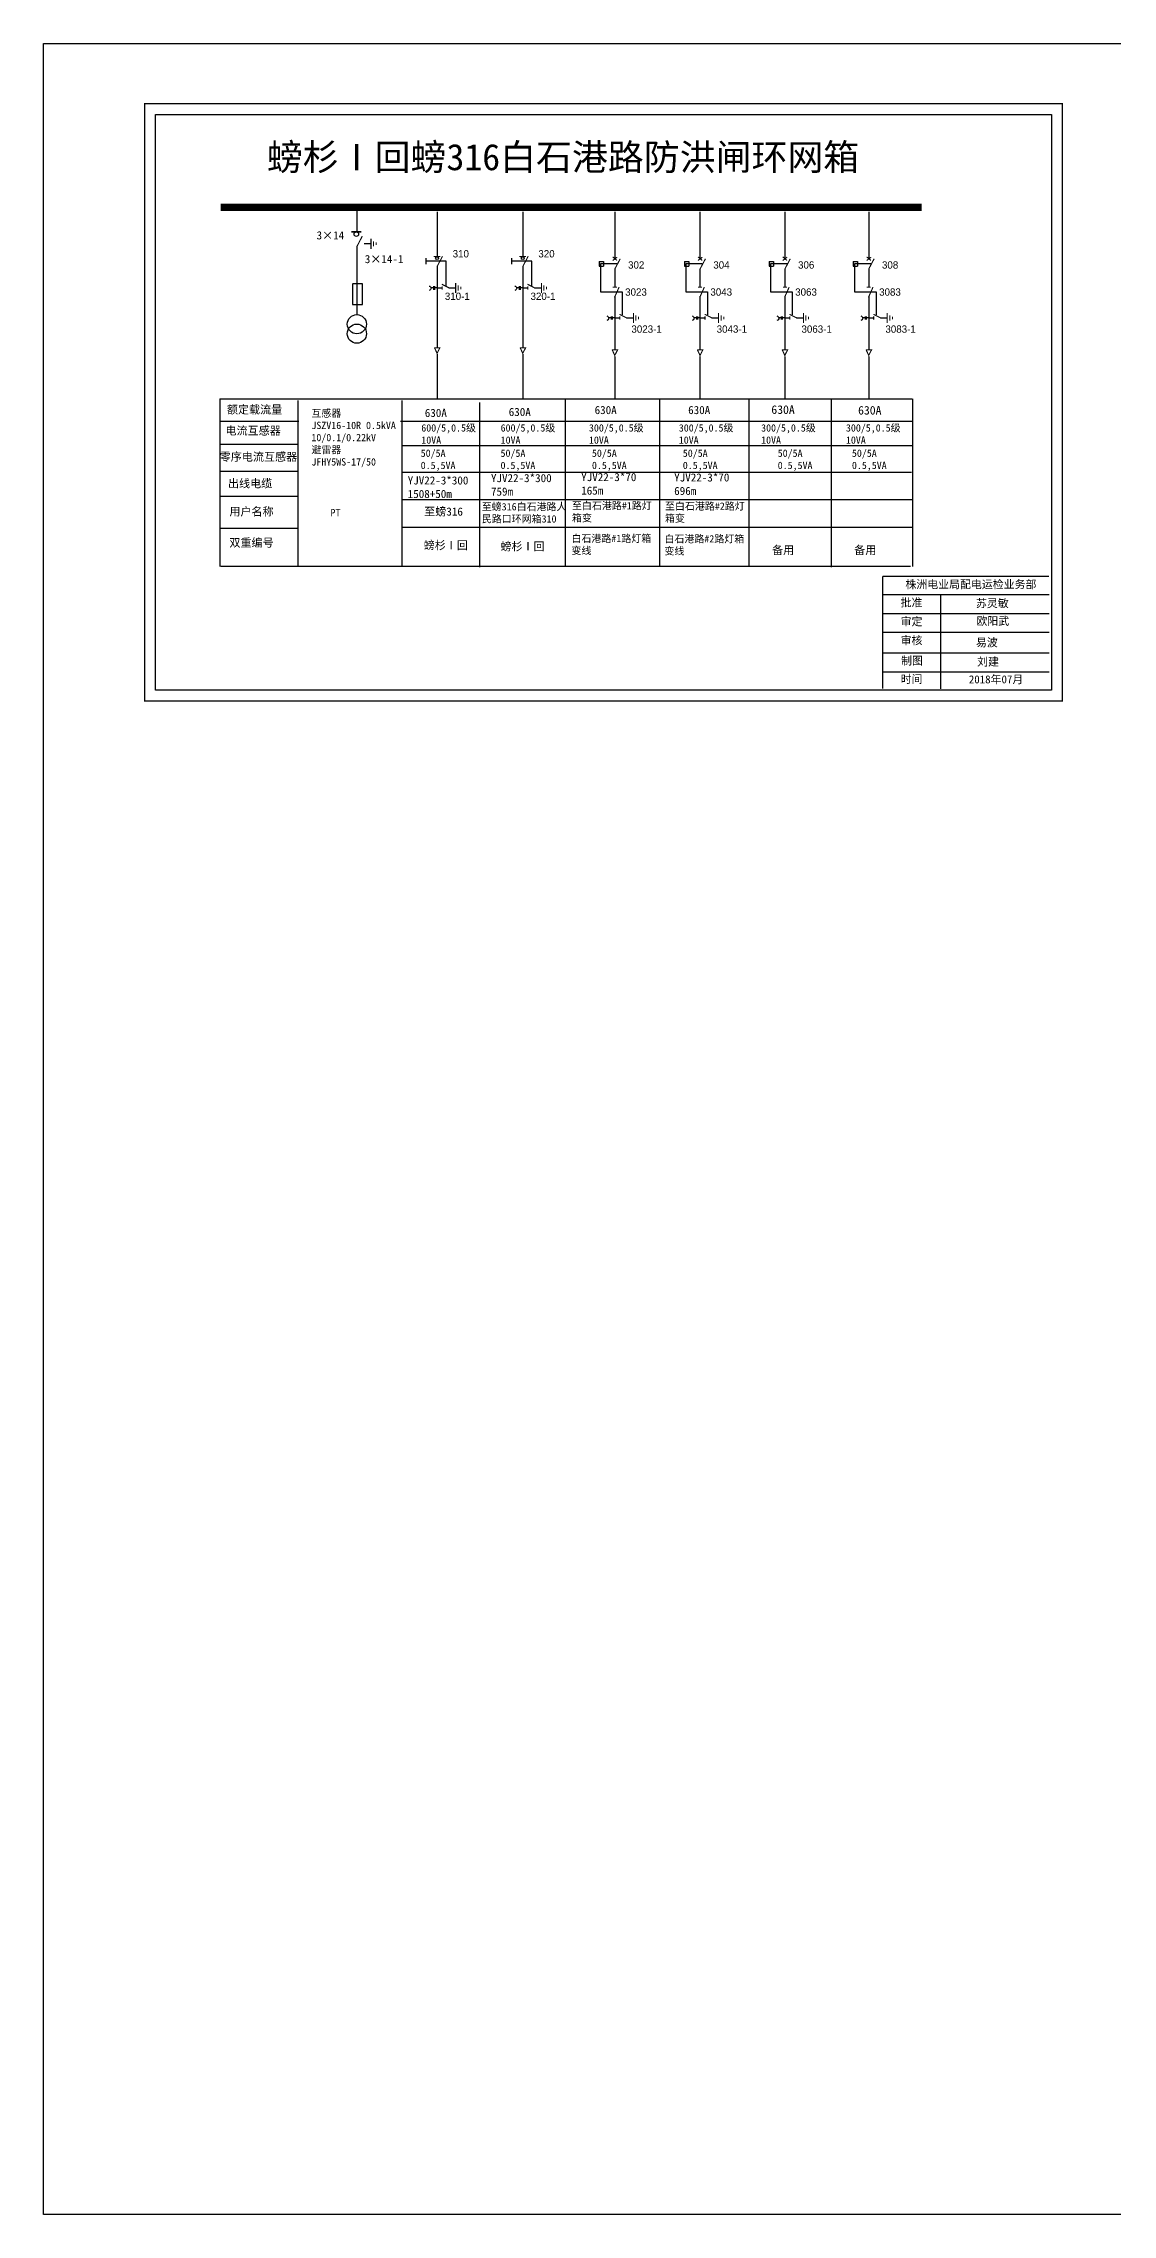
# Model space of a CAD drawing. Extents: x -194 to 226, y -192 to 105.
# Drawn here: x -194.2 to -48, y -191.9 to 105.1 of the extents above; entities that cross this region are included whole.
import ezdxf

# ---------------------------------------------------------------- set-up
doc = ezdxf.new("R2010")
doc.units = 0
doc.header["$LTSCALE"] = 0.774411
for name, pattern in [('ACAD_ISO02W100', [15, 12, -3]), ('CENTER', [50.8, 31.75, -6.35, 6.35, -6.35]), ('DASHED', [0.45, 0.3, -0.15])]:
    doc.linetypes.add(name, pattern=pattern)
doc.layers.get('0').update_dxf_attribs({"linetype": 'CONTINUOUS'})
doc.layers.add('2', color=7, linetype='CONTINUOUS')
doc.styles.add('hztxt_txtstyle_0.00_0_0', font='simkai.ttf')
doc.styles.add('hztxt_txtstyle_1.80_0_0', font='', dxfattribs={"height": 1.8, "bigfont": 'hztxt.shx'})
doc.styles.add('hztxt_txtstyle_2.70_0_0', font='simkai.ttf', dxfattribs={"height": 2.7})
doc.styles.add('STYLE1', font='txt.shx', dxfattribs={"height": 2.6})
doc.styles.add('字体', font='', dxfattribs={"height": 2.5})
doc.styles.get('hztxt_txtstyle_1.80_0_0').set_extended_font_data('hztxt')
doc.styles.get('字体').set_extended_font_data('SimSun')

# ---------------------------------------------------------------- blocks, each defined once
blk = doc.blocks.new('JD')
for points in [[(-2, 0.2), (-2, -0.2), (2, 0.2), (2, -0.2)], [(1, -1.2), (1, -0.8), (-1, -1.2), (-1, -0.8)], [(-0.5, -1.8), (-0.5, -2.2), (0.5, -1.8), (0.5, -2.2)]]:
    blk.add_trace(points)

msp = doc.modelspace()

# ---------------------------------------------------------------- linework, layer by layer
for p, q in [((-194.22, 105.09), (225.78, 105.09)), ((-194.22, -191.91), (-194.22, 105.09)), ((225.78, -191.91), (-194.22, -191.91))]:
    msp.add_line(p, q)
at = {"color": 0}
for p, q in [((-151.37, 82.66), (-151.37, 79.37)), ((-140.39, 82.06), (-140.39, 75.95)), ((-128.67, 82.06), (-128.67, 75.95)), ((-116.08, 82.03), (-116.08, 75.61)), ((-104.42, 82.03), (-104.42, 75.61)), ((-92.82, 82.03), (-92.82, 75.61)), ((-81.35, 82.03), (-81.35, 75.61)), ((-151.35, 77.34), (-151.35, 68.01)), ((-150.37, 77.71), (-149.43, 77.71)), ((-140.39, 74.59), (-140.39, 63.48)), ((-128.67, 74.59), (-128.67, 63.48)), ((-118.21, 75.26), (-117.61, 75.26)), ((-118.21, 75.26), (-118.21, 74.6)), ((-118.21, 74.6), (-117.61, 74.6)), ((-117.61, 75.26), (-117.61, 74.6)), ((-106.55, 75.26), (-105.95, 75.26)), ((-106.55, 75.26), (-106.55, 74.6)), ((-106.55, 74.6), (-105.95, 74.6)), ((-105.95, 75.26), (-105.95, 74.6)), ((-94.95, 75.26), (-94.35, 75.26)), ((-94.95, 75.26), (-94.95, 74.6)), ((-94.95, 74.6), (-94.35, 74.6)), ((-94.35, 75.26), (-94.35, 74.6)), ((-83.48, 75.26), (-82.88, 75.26)), ((-83.48, 75.26), (-83.48, 74.6)), ((-83.48, 74.6), (-82.88, 74.6)), ((-82.88, 75.26), (-82.88, 74.6)), ((-140.39, 71.64), (-139.69, 71.64)), ((-138.79, 71.66), (-137.85, 71.66)), ((-128.67, 71.64), (-127.98, 71.64)), ((-127.07, 71.66), (-126.13, 71.66)), ((-116.08, 74.25), (-116.08, 71.77)), ((-104.42, 74.25), (-104.42, 71.77)), ((-92.82, 74.25), (-92.82, 71.77)), ((-81.35, 74.25), (-81.35, 71.77)), ((-116.08, 70.53), (-116.08, 63.23)), ((-104.42, 70.53), (-104.42, 63.23)), ((-92.82, 70.53), (-92.82, 63.23)), ((-81.35, 70.53), (-81.35, 63.23)), ((-116.08, 67.53), (-115.39, 67.53)), ((-114.49, 67.55), (-113.54, 67.55)), ((-104.42, 67.53), (-103.73, 67.53)), ((-102.83, 67.55), (-101.89, 67.55)), ((-92.82, 67.53), (-92.13, 67.53)), ((-91.23, 67.55), (-90.29, 67.55)), ((-81.35, 67.53), (-80.66, 67.53)), ((-79.75, 67.55), (-78.81, 67.55)), ((-159.31, 53.38), (-170.02, 53.38)), ((-159.35, 50.23), (-170.06, 50.23)), ((-159.35, 46.52), (-170.06, 46.52)), ((-159.39, 43.13), (-170.1, 43.13)), ((-159.35, 38.72), (-170.06, 38.72))]:
    msp.add_line(p, q, dxfattribs=at)
at = {"color": 0, "linetype": 'ACAD_ISO02W100'}
for p, q in [((-115.78, 74.92), (-118.02, 74.92)), ((-118.02, 74.92), (-118.02, 71.11)), ((-104.12, 74.92), (-106.36, 74.92)), ((-106.36, 74.92), (-106.36, 71.11)), ((-92.52, 74.92), (-94.76, 74.92)), ((-94.76, 74.92), (-94.76, 71.11)), ((-81.05, 74.92), (-83.29, 74.92)), ((-83.29, 74.92), (-83.29, 71.11)), ((-118.02, 71.11), (-115.06, 71.11)), ((-115.06, 71.11), (-115.06, 67.96)), ((-106.36, 71.11), (-103.41, 71.11)), ((-103.41, 71.11), (-103.41, 67.96)), ((-94.76, 71.11), (-91.81, 71.11)), ((-91.81, 71.11), (-91.81, 67.96)), ((-83.29, 71.11), (-80.33, 71.11)), ((-80.33, 71.11), (-80.33, 67.96))]:
    msp.add_line(p, q, dxfattribs=at)
at = {"color": 0, "linetype": 'CENTER'}
for p, q in [((-140.38, 62.59), (-140.38, 56.45)), ((-128.66, 62.59), (-128.66, 56.45)), ((-116.08, 62.25), (-116.08, 56.48)), ((-104.42, 62.25), (-104.42, 56.48)), ((-92.82, 62.25), (-92.82, 56.48)), ((-81.34, 62.25), (-81.34, 56.48))]:
    msp.add_line(p, q, dxfattribs=at)
at = {"color": 0, "linetype": 'Continuous'}
for p, q in [((-170.08, 56.46), (-75.42, 56.46)), ((-170.04, 33.52), (-170.04, 56.46)), ((-75.36, 56.45), (-75.36, 33.51)), ((-159.41, 56.22), (-159.41, 33.53)), ((-145.2, 56.22), (-145.2, 33.53)), ((-134.6, 55.96), (-134.6, 33.44)), ((-122.85, 56.42), (-122.85, 33.53)), ((-109.96, 56.42), (-109.96, 33.53)), ((-97.76, 56.41), (-97.76, 33.51)), ((-86.49, 56.33), (-86.49, 33.43)), ((-145.37, 53.4), (-75.38, 53.4)), ((-145.2, 50.1), (-75.36, 50.1)), ((-145.2, 46.42), (-75.48, 46.42)), ((-145.2, 42.69), (-75.29, 42.69)), ((-145.2, 38.9), (-75.38, 38.9)), ((-75.63, 33.52), (-169.96, 33.52)), ((-79.42, 29.72), (-56.67, 29.72)), ((-71.53, 29.72), (-71.53, 16.78)), ((-79.42, 27.12), (-56.67, 27.12)), ((-79.42, 24.53), (-56.67, 24.53)), ((-79.42, 21.7), (-56.67, 21.7)), ((-79.42, 19.11), (-56.67, 19.11))]:
    msp.add_line(p, q, dxfattribs=at)
at = {"color": 0, "linetype": 'Continuous', "const_width": 0.182}
msp.add_lwpolyline([(-180.37, 96.84), (-54.88, 96.84), (-54.88, 15.14), (-180.37, 15.14)], close=True, dxfattribs=at)
at = {"color": 0, "linetype": 'Continuous'}
msp.add_lwpolyline([(-178.89, 95.37), (-56.36, 95.37), (-56.36, 16.62), (-178.89, 16.62)], close=True, dxfattribs=at)
at = {"color": 0}
for points, const_width in [([(-169.96, 82.66), (-74.12, 82.66)], 0.998), ([(-152.12, 79.33), (-150.72, 79.33)], 0.238), ([(-151.35, 77.3), (-150.61, 78.72)], 0.15), ([(-140.83, 75.93), (-139.94, 75.93)], 0.15), ([(-140.39, 74.55), (-139.64, 75.97)], 0.15), ([(-129.11, 75.93), (-128.23, 75.93)], 0.15), ([(-128.67, 74.55), (-127.92, 75.97)], 0.15), ([(-116.36, 75.39), (-115.76, 75.84)], 0.15), ([(-116.36, 75.89), (-115.77, 75.4)], 0.15), ([(-116.08, 74.21), (-115.33, 75.63)], 0.15), ([(-104.7, 75.89), (-104.11, 75.4)], 0.15), ([(-104.71, 75.39), (-104.1, 75.84)], 0.15), ([(-104.42, 74.21), (-103.67, 75.63)], 0.15), ([(-93.1, 75.89), (-92.52, 75.4)], 0.15), ([(-93.11, 75.39), (-92.5, 75.84)], 0.15), ([(-92.82, 74.21), (-92.07, 75.63)], 0.15), ([(-81.63, 75.39), (-81.02, 75.84)], 0.15), ([(-81.63, 75.89), (-81.04, 75.4)], 0.15), ([(-81.35, 74.21), (-80.6, 75.63)], 0.15), ([(-139.73, 72.14), (-138.73, 71.64)], 0.15), ([(-139.69, 71.87), (-139.69, 71.41)], 0.15), ([(-128.01, 72.14), (-127.02, 71.64)], 0.15), ([(-127.98, 71.87), (-127.98, 71.41)], 0.15), ([(-116.35, 71.73), (-115.79, 71.73)], 0.15), ([(-116.11, 70.35), (-115.48, 71.76)], 0.15), ([(-104.69, 71.73), (-104.13, 71.73)], 0.15), ([(-104.45, 70.35), (-103.82, 71.76)], 0.15), ([(-93.09, 71.73), (-92.54, 71.73)], 0.15), ([(-92.85, 70.35), (-92.22, 71.76)], 0.15), ([(-81.62, 71.73), (-81.06, 71.73)], 0.15), ([(-81.38, 70.35), (-80.75, 71.76)], 0.15), ([(-115.43, 68.03), (-114.43, 67.53)], 0.15), ([(-115.39, 67.76), (-115.39, 67.3)], 0.15), ([(-103.77, 68.03), (-102.77, 67.53)], 0.15), ([(-103.73, 67.76), (-103.73, 67.3)], 0.15), ([(-92.17, 68.03), (-91.17, 67.53)], 0.15), ([(-92.13, 67.76), (-92.13, 67.3)], 0.15), ([(-80.69, 68.03), (-79.7, 67.53)], 0.15), ([(-80.66, 67.76), (-80.66, 67.3)], 0.15), ([(-140.75, 63.46), (-139.99, 63.46), (-140.38, 62.69), (-140.74, 63.48)], 0.15), ([(-129.04, 63.46), (-128.27, 63.46), (-128.66, 62.69), (-129.03, 63.48)], 0.15), ([(-116.45, 63.18), (-115.68, 63.18), (-116.08, 62.41), (-116.44, 63.2)], 0.15), ([(-104.79, 63.18), (-104.03, 63.18), (-104.42, 62.41), (-104.78, 63.2)], 0.15), ([(-93.19, 63.18), (-92.43, 63.18), (-92.82, 62.41), (-93.18, 63.2)], 0.15), ([(-81.71, 63.18), (-80.95, 63.18), (-81.34, 62.41), (-81.71, 63.2)], 0.15)]:
    msp.add_lwpolyline(points, dxfattribs=dict(at, const_width=const_width))
for points in [[(-141.9, 75.7), (-141.9, 74.87)], [(-130.18, 75.7), (-130.18, 74.87)], [(-151.95, 72.17), (-151.95, 69.37), (-150.56, 69.37), (-150.56, 72.21), (-151.95, 72.21)], [(-140.89, 71.65), (-141.2, 71.65)], [(-140.89, 71.86), (-140.89, 71.4)], [(-140.75, 71.86), (-140.75, 71.4)], [(-140.39, 71.65), (-140.75, 71.65)], [(-129.17, 71.65), (-129.49, 71.65)], [(-129.17, 71.86), (-129.17, 71.4)], [(-129.03, 71.86), (-129.03, 71.4)], [(-128.67, 71.65), (-129.03, 71.65)], [(-116.58, 67.54), (-116.9, 67.54)], [(-116.58, 67.75), (-116.58, 67.3)], [(-116.44, 67.75), (-116.44, 67.3)], [(-116.08, 67.54), (-116.44, 67.54)], [(-104.92, 67.54), (-105.24, 67.54)], [(-104.92, 67.75), (-104.92, 67.3)], [(-104.78, 67.75), (-104.78, 67.3)], [(-104.42, 67.54), (-104.78, 67.54)], [(-93.33, 67.54), (-93.64, 67.54)], [(-93.33, 67.75), (-93.33, 67.3)], [(-93.19, 67.75), (-93.19, 67.3)], [(-92.82, 67.54), (-93.19, 67.54)], [(-81.85, 67.54), (-82.17, 67.54)], [(-81.85, 67.75), (-81.85, 67.3)], [(-81.71, 67.75), (-81.71, 67.3)], [(-81.35, 67.54), (-81.71, 67.54)]]:
    msp.add_lwpolyline(points, dxfattribs=at)
at = {"color": 0, "linetype": 'ACAD_ISO02W100'}
for points in [[(-139.16, 71.87), (-139.16, 75.29), (-141.9, 75.29)], [(-127.44, 71.87), (-127.44, 75.29), (-130.18, 75.29)]]:
    msp.add_lwpolyline(points, dxfattribs=at)
at = {"color": 0}
for points in [[(-141.47, 71.9, -0.877934), (-141.46, 71.3)], [(-129.75, 71.9, -0.877934), (-129.74, 71.3)], [(-117.17, 67.8, -0.877934), (-117.16, 67.19)], [(-105.51, 67.8, -0.877934), (-105.5, 67.19)], [(-93.91, 67.8, -0.877934), (-93.9, 67.19)], [(-82.43, 67.8, -0.877934), (-82.42, 67.19)]]:
    msp.add_lwpolyline(points, format="xyb", dxfattribs=at)
at = {"color": 0, "linetype": 'Continuous', "const_width": 0.182}
for points in [[(-79.42, 32.19), (-79.44, 16.82)], [(-79.42, 32.19), (-56.67, 32.19)]]:
    msp.add_lwpolyline(points, dxfattribs=at)
at = {"color": 0}
for centre, radius in [((-151.42, 78.99), 0.305), ((-140.39, 75.72), 0.192), ((-128.67, 75.72), 0.192)]:
    msp.add_circle(centre, radius, dxfattribs=at)
at = {"layer": '2', "color": 0}
for centre in [(-151.35, 66.68), (-151.35, 65.38)]:
    msp.add_circle(centre, 1.31, dxfattribs=at)

# ---------------------------------------------------------------- block references
at = {"color": 0, "xscale": 0.3494655254594363, "yscale": 0.3494655254594363, "zscale": 0.3494655254595134, "rotation": 90}
for p in [(-149.42, 77.68), (-137.84, 71.63), (-126.12, 71.63), (-113.53, 67.53), (-101.87, 67.53), (-90.28, 67.53), (-78.8, 67.53)]:
    msp.add_blockref('JD', p, dxfattribs=at)

# ---------------------------------------------------------------- texts
at = {"color": 0, "linetype": 'Continuous', "style": 'hztxt_txtstyle_2.70_0_0'}
for s, p in [('3×14', (-156.86, 78.28)), ('3×14-1', (-150.27, 75.03))]:
    msp.add_text(s, height=1.109, dxfattribs=at).set_placement(p)
at = {"color": 0, "style": 'hztxt_txtstyle_1.80_0_0'}
for s, p in [('310', (-138.25, 75.81)), ('320', (-126.53, 75.81)), ('302', (-114.26, 74.28)), ('304', (-102.6, 74.28)), ('306', (-91.01, 74.28)), ('308', (-79.53, 74.28)), ('3023', (-114.66, 70.58)), ('3043', (-103, 70.58)), ('3063', (-91.4, 70.58)), ('3083', (-79.92, 70.58)), ('310-1', (-139.32, 70)), ('320-1', (-127.6, 70)), ('3023-1', (-113.8, 65.51)), ('3043-1', (-102.14, 65.51)), ('3063-1', (-90.54, 65.51)), ('3083-1', (-79.06, 65.51))]:
    msp.add_text(s, height=0.998, dxfattribs=at).set_placement(p)
at = {"color": 7, "linetype": 'Continuous', "insert": (-163.65, 91.34), "char_height": 3.6, "width": 96.5041, "attachment_point": 1, "style": '字体'}
msp.add_mtext('{\\C0;螃杉Ⅰ回螃316白石港路防洪闸环网箱}', dxfattribs=at)
at = {"color": 0, "linetype": 'Continuous', "attachment_point": 1}
for s, insert, char_height, width, style in [('{\\fSimSun|b0|i0|c134|p2;额定载流量}', (-169.13, 55.55), 1.1094, 17.8852, 'hztxt_txtstyle_2.70_0_0'), ('\\A1;{\\fSimSun|b0|i0|c134|p2;互感器\\PJSZV16-10R 0.5kVA\\P10/0.1/0.22kV\\P避雷器\\PJFHY5WS-17/50}', (-157.57, 55), 0.9985, 18.4113, 'hztxt_txtstyle_2.70_0_0'), ('{\\fSimSun|b0|i0|c134|p2;630A}', (-142.06, 55.1), 1.1094, 17.8852, 'hztxt_txtstyle_2.70_0_0'), ('{\\fSimSun|b0|i0|c134|p2;630A}', (-130.58, 55.23), 1.1094, 17.8852, 'hztxt_txtstyle_2.70_0_0'), ('{\\fSimSun|b0|i0|c134|p2;630A}', (-118.83, 55.49), 1.1094, 17.8852, 'hztxt_txtstyle_2.70_0_0'), ('{\\fSimSun|b0|i0|c134|p2;630A}', (-106.04, 55.49), 1.1094, 17.8852, 'hztxt_txtstyle_2.70_0_0'), ('{\\fSimSun|b0|i0|c134|p2;630A}', (-94.66, 55.58), 1.1757, 9.454, 'hztxt_txtstyle_0.00_0_0'), ('{\\fSimSun|b0|i0|c134|p2;630A}', (-82.8, 55.49), 1.1757, 9.454, 'hztxt_txtstyle_0.00_0_0'), ('{\\fSimSun|b0|i0|c134|p2;电流互感器}', (-169.32, 52.67), 1.1094, 17.8852, 'hztxt_txtstyle_2.70_0_0'), ('\\A1;{\\fSimSun|b0|i0|c134|p2;600/5,0.5级\\P10VA}', (-142.54, 52.99), 0.9985, 18.4113, 'hztxt_txtstyle_2.70_0_0'), ('\\A1;{\\fSimSun|b0|i0|c134|p2;600/5,0.5级\\P10VA}', (-131.69, 52.99), 0.9985, 18.4113, 'hztxt_txtstyle_2.70_0_0'), ('\\A1;{\\fSimSun|b0|i0|c134|p2;300/5,0.5级\\P10VA}', (-119.61, 52.99), 0.9985, 18.4113, 'hztxt_txtstyle_2.70_0_0'), ('\\A1;{\\fSimSun|b0|i0|c134|p2;300/5,0.5级\\P10VA}', (-107.32, 52.99), 0.9985, 18.4113, 'hztxt_txtstyle_2.70_0_0'), ('\\A1;{\\fSimSun|b0|i0|c134|p2;300/5,0.5级\\P10VA}', (-96.06, 52.99), 0.9985, 18.4113, 'hztxt_txtstyle_2.70_0_0'), ('\\A1;{\\fSimSun|b0|i0|c134|p2;300/5,0.5级\\P10VA}', (-84.46, 52.99), 0.9985, 18.4113, 'hztxt_txtstyle_2.70_0_0'), ('{\\fSimSun|b0|i0|c134|p2;零序电流互感器}', (-170.11, 49.09), 1.1094, 17.8852, 'hztxt_txtstyle_2.70_0_0'), ('{\\fSimSun|b0|i0|c134|p2;50/5A\\P0.5,5VA}', (-142.62, 49.53), 0.9985, 17.8852, 'hztxt_txtstyle_2.70_0_0'), ('{\\fSimSun|b0|i0|c134|p2;50/5A\\P0.5,5VA}', (-131.7, 49.53), 0.9985, 17.8852, 'hztxt_txtstyle_2.70_0_0'), ('{\\fSimSun|b0|i0|c134|p2;50/5A\\P0.5,5VA}', (-119.2, 49.53), 0.9985, 17.8852, 'hztxt_txtstyle_2.70_0_0'), ('{\\fSimSun|b0|i0|c134|p2;50/5A\\P0.5,5VA}', (-106.77, 49.53), 0.9985, 17.8852, 'hztxt_txtstyle_2.70_0_0'), ('{\\fSimSun|b0|i0|c134|p2;50/5A\\P0.5,5VA}', (-93.79, 49.53), 0.9985, 17.8852, 'hztxt_txtstyle_2.70_0_0'), ('{\\fSimSun|b0|i0|c134|p2;50/5A\\P0.5,5VA}', (-83.64, 49.53), 0.9985, 17.8852, 'hztxt_txtstyle_2.70_0_0'), ('{\\fSimSun|b0|i0|c134|p2;出线电缆}', (-168.98, 45.45), 1.1094, 17.8852, 'hztxt_txtstyle_2.70_0_0'), ('{\\fSimSun|b0|i0|c134|p2;YJV22-3*300 1508+50m}', (-144.4, 45.86), 1.1094, 8.2927, 'hztxt_txtstyle_2.70_0_0'), ('{\\fSimSun|b0|i0|c134|p2;YJV22-3*300 759m}', (-133.01, 46.18), 1.1094, 8.2927, 'hztxt_txtstyle_2.70_0_0'), ('{\\fSimSun|b0|i0|c134|p2;YJV22-3*70 165m}', (-120.67, 46.32), 1.1094, 8.2927, 'hztxt_txtstyle_2.70_0_0'), ('{\\fSimSun|b0|i0|c134|p2;YJV22-3*70 696m}', (-107.95, 46.27), 1.1094, 8.2927, 'hztxt_txtstyle_2.70_0_0'), ('{\\fSimSun|b0|i0|c134|p2;用户名称}', (-168.79, 41.6), 1.1094, 17.8852, 'hztxt_txtstyle_2.70_0_0'), ('{\\fSimSun|b0|i0|c134|p2;至螃316}', (-142.14, 41.6), 1.1094, 9.6036, 'hztxt_txtstyle_2.70_0_0'), ('{\\fSimSun|b0|i0|c134|p2;至螃316白石港路人民路口环网箱310}', (-134.27, 42.21), 1, 12.1613, 'hztxt_txtstyle_2.70_0_0'), ('{\\fSimSun|b0|i0|c134|p2;至白石港路#1路灯箱变}', (-121.93, 42.35), 1, 12.1613, 'hztxt_txtstyle_2.70_0_0'), ('{\\fSimSun|b0|i0|c134|p2;至白石港路#2路灯箱变}', (-109.21, 42.29), 1, 12.1613, 'hztxt_txtstyle_2.70_0_0'), ('{\\fSimSun|b0|i0|c134|p2;PT}', (-154.96, 41.4), 1.0024, 7.7986, 'hztxt_txtstyle_0.00_0_0'), ('{\\fSimSun|b0|i0|c134|p2;双重编号}', (-168.79, 37.34), 1.1094, 17.8852, 'hztxt_txtstyle_2.70_0_0'), ('{\\fSimSun|b0|i0|c134|p2;白石港路#1路灯箱变线}', (-122, 37.87), 1, 12.1613, 'hztxt_txtstyle_2.70_0_0'), ('{\\fSimSun|b0|i0|c134|p2;白石港路#2路灯箱变线}', (-109.28, 37.82), 1, 12.1613, 'hztxt_txtstyle_2.70_0_0'), ('{\\fSimSun|b0|i0|c134|p2;备用}', (-94.56, 36.32), 1.1094, 17.8852, 'hztxt_txtstyle_2.70_0_0'), ('{\\fSimSun|b0|i0|c134|p2;备用}', (-83.33, 36.32), 1.1094, 17.8852, 'hztxt_txtstyle_2.70_0_0'), ('株洲电业局配电运检业务部', (-76.32, 31.64), 1.0944, 29.9201, '字体'), ('{\\fKaiTi_GB2312|b0|i0|c134|p49;批准}', (-76.98, 29.15), 1.0944, 8.5588, '字体'), ('苏灵敏', (-66.67, 29.05), 1.094, 8.5588, '字体'), ('欧阳武', (-66.61, 26.62), 1.094, 8.5588, '字体'), ('\\f\uffbfﾬￌﾣﾤ_GB2312|b0|i0|c134|p49;审定', (-76.98, 26.55), 1.0944, 8.5588, '字体'), ('\\f\uffbfﾬￌﾣﾤ_GB2312|b0|i0|c134|p49;审核', (-76.98, 23.97), 1.0944, 8.5588, '字体'), ('易波', (-66.67, 23.68), 1.094, 8.5588, '字体'), ('\\f\uffbfﾬￌﾣﾤ_GB2312|b0|i0|c134|p49;制图', (-76.92, 21.19), 1.0944, 8.5588, '字体'), ('刘建', (-66.51, 21.05), 1.094, 8.5588, '字体'), ('\\f\uffbfﾬￌﾣﾤ_GB2312|b0|i0|c134|p49;时间', (-76.98, 18.68), 1.0944, 8.5588, '字体'), ('2018年07月', (-67.65, 18.64), 1.094, 16.0081, '字体')]:
    msp.add_mtext(s, dxfattribs=dict(at, insert=insert, char_height=char_height, width=width, style=style))
at = {"linetype": 'DASHED', "char_height": 1.1022, "width": 11.7473, "attachment_point": 1, "style": 'STYLE1'}
for insert in [(-142.2, 36.99), (-131.7, 36.84)]:
    msp.add_mtext('{\\fSimSun|b0|i0|c134|p2;螃杉Ⅰ回}', dxfattribs=dict(at, insert=insert))

doc.saveas('drawing.dxf')
